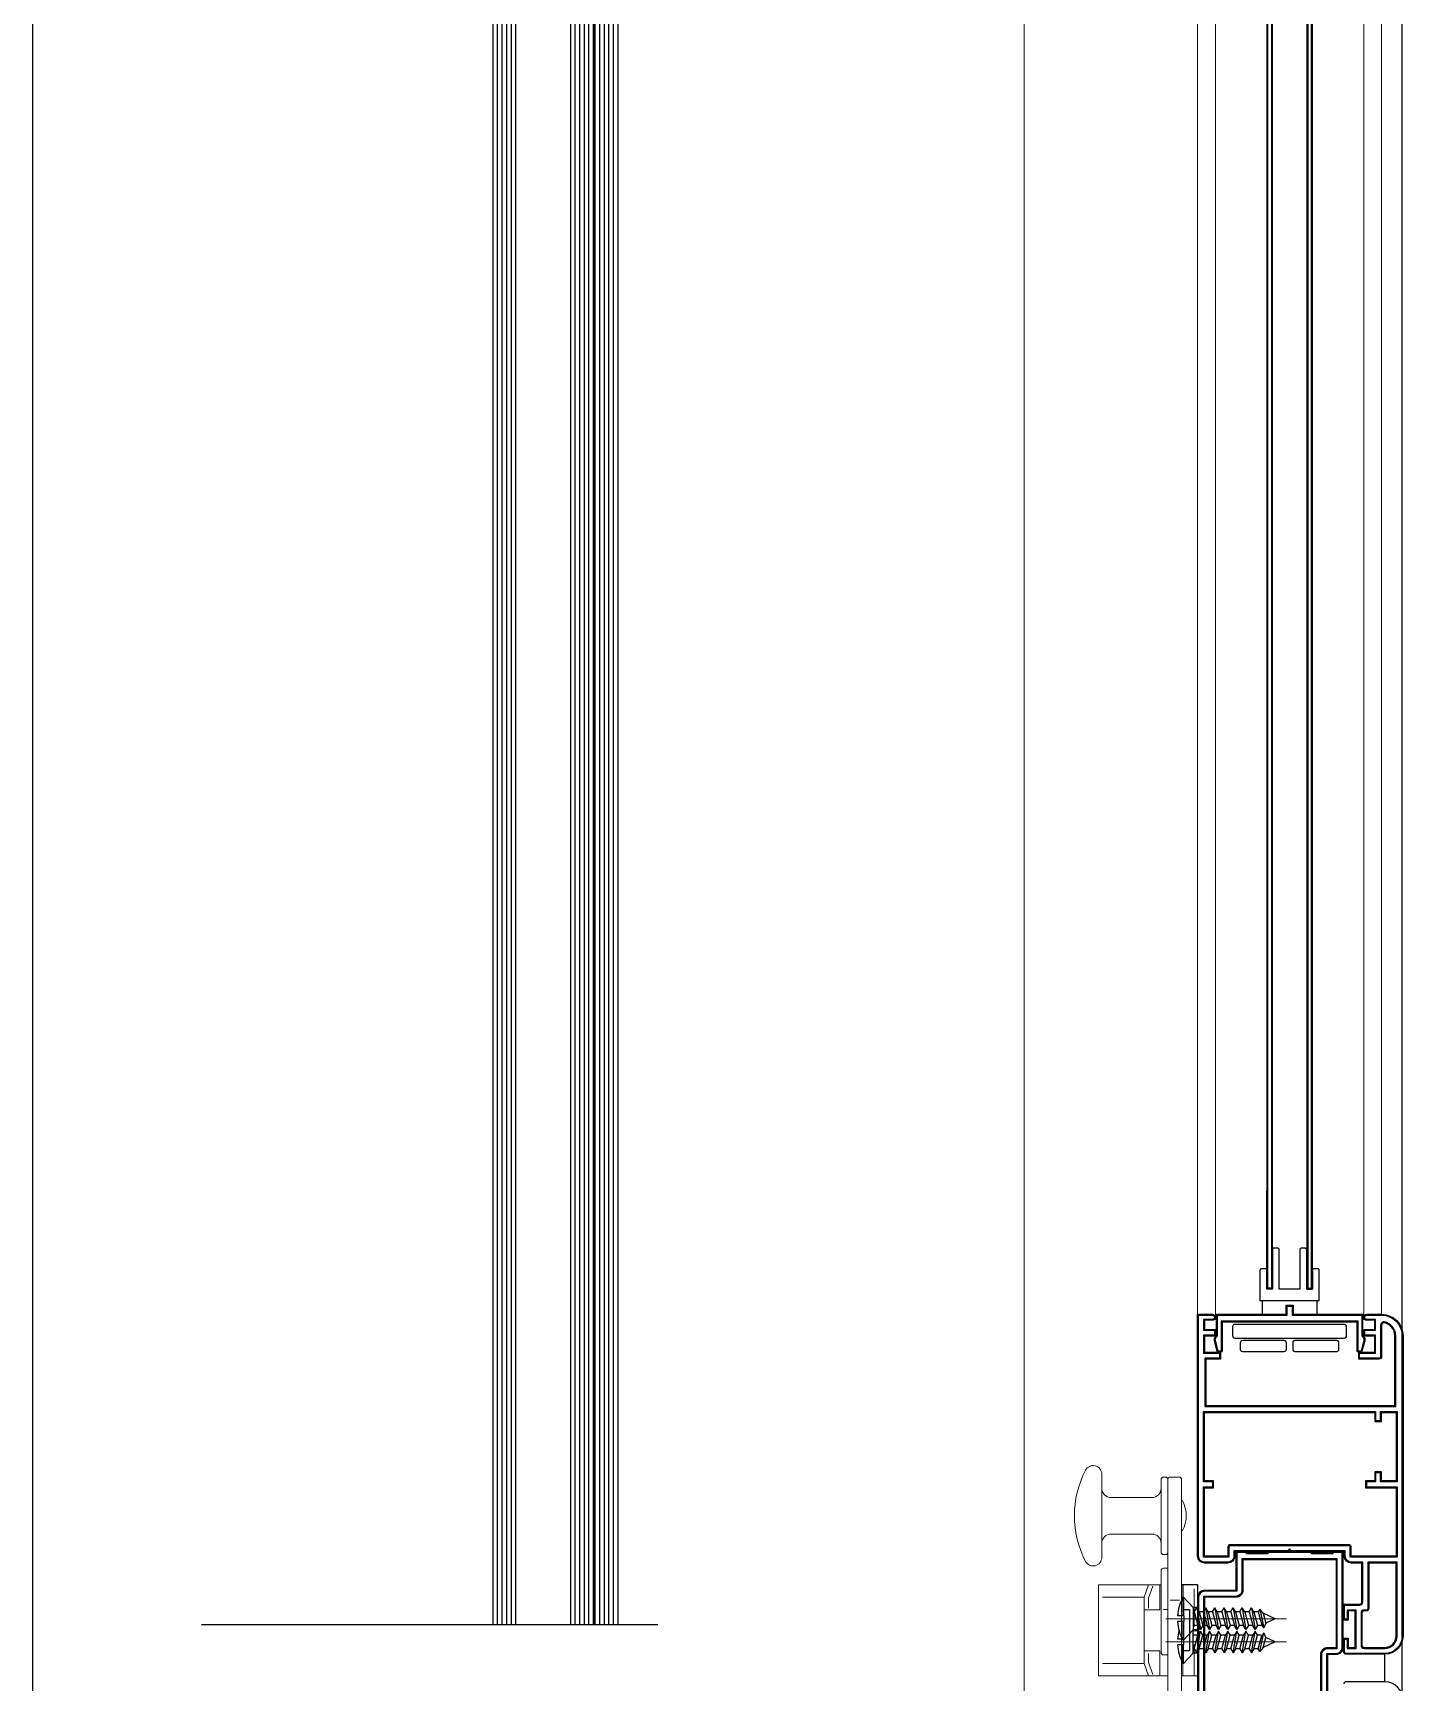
# Model space of a CAD drawing. Header units: millimetres. Extents: x 1251.1 to 1334.1, y 1577.6 to 1641.3.
# Drawn here: x 1298.4456 to 1298.7458, y 1614.1944 to 1614.5557 of the extents above; entities that cross this region are included whole.
import ezdxf

# ---------------------------------------------------------------- set-up
doc = ezdxf.new("R2010")
doc.units = ezdxf.units.MM
doc.linetypes.add('TRATTOPUNTO', pattern=[1, 0.5, -0.25, 0, -0.25])
for name, color, linetype in [('FINESTRA_finissime', 251, 'Continuous'), ('MONTANTI sezioni - windows structure section', 2, 'Continuous'), ('MURATURA', 140, 'Continuous')]:
    doc.layers.add(name, color=color, linetype=linetype)
doc.layers.add('PROIEZIONI finissime - fine lines', color=251, linetype='Continuous', lineweight=9)
doc.layers.add('VETRATE sezioni - windows sections', color=7, linetype='Continuous', true_color=0x4d79ff)

msp = doc.modelspace()

# ---------------------------------------------------------------- linework, layer by layer
at = {"layer": 'FINESTRA_finissime', "color": 145, "linetype": 'TRATTOPUNTO', "ltscale": 0.02}
msp.add_line((1298.48248635924, 1614.206979892952), (1298.629483794492, 1614.206979892952), dxfattribs=at)
at = {"layer": 'MONTANTI sezioni - windows structure section'}
for p, q in [((1298.717135570899, 1614.730281313198), (1298.717135570899, 1614.280447253942)), ((1298.715935570899, 1614.726081313198), (1298.715935570899, 1614.301947253942)), ((1298.716135570899, 1614.280647253942), (1298.716135570899, 1614.715781313198)), ((1298.716935570899, 1614.715781313198), (1298.716935570899, 1614.280647253942)), ((1298.724735570899, 1614.715781313198), (1298.724735570899, 1614.280447253942)), ((1298.724935570899, 1614.715781313198), (1298.724935570899, 1614.280647253942)), ((1298.725735570899, 1614.280647253942), (1298.725735570899, 1614.715781313198)), ((1298.725935570899, 1614.280447253942), (1298.725935570899, 1614.715781313198)), ((1298.715935570899, 1614.280447253942), (1298.715935570899, 1614.301947253942)), ((1298.717135570899, 1614.280447253942), (1298.715935570899, 1614.280447253942)), ((1298.716935570899, 1614.280647253942), (1298.716135570899, 1614.280647253942)), ((1298.724735570899, 1614.280447253942), (1298.725935570899, 1614.280447253942)), ((1298.724935570899, 1614.280647253942), (1298.725735570899, 1614.280647253942)), ((1298.714935570899, 1614.277947253942), (1298.714935570899, 1614.274947253941)), ((1298.726935570899, 1614.277947253942), (1298.726935570899, 1614.274947253941)), ((1298.700785570899, 1614.215697253942), (1298.697285570899, 1614.215697253942)), ((1298.697535570899, 1614.215697253942), (1298.697535570899, 1614.210197253941)), ((1298.700785570899, 1614.215697253942), (1298.700785570899, 1614.195697253942)), ((1298.697714167253, 1614.212939348788), (1298.697528847101, 1614.212939348788)), ((1298.697528847101, 1614.212939348788), (1298.697528847101, 1614.208847253941)), ((1298.699035570899, 1614.210197253941), (1298.697535570899, 1614.210197253941)), ((1298.699785570899, 1614.210697774974), (1298.697714167253, 1614.212939348788)), ((1298.697714167253, 1614.212939348788), (1298.697714167253, 1614.208847253941)), ((1298.699035570899, 1614.210197253941), (1298.699035570899, 1614.201197253941)), ((1298.700785570899, 1614.210697774974), (1298.699785570899, 1614.210697774974)), ((1298.699785570899, 1614.210697774974), (1298.699785570899, 1614.205796732909)), ((1298.700056454212, 1614.209747253941), (1298.700576069454, 1614.210647253941)), ((1298.701091730392, 1614.209747253941), (1298.700576069454, 1614.210647253941)), ((1298.700576069454, 1614.210647253941), (1298.701375962727, 1614.205847253942)), ((1298.702056454212, 1614.209747253941), (1298.702576069454, 1614.210647253941)), ((1298.703091730392, 1614.209747253941), (1298.702576069454, 1614.210647253941)), ((1298.702576069454, 1614.210647253941), (1298.703375962727, 1614.205847253942)), ((1298.704056454212, 1614.209747253941), (1298.704576069454, 1614.210647253941)), ((1298.705091730392, 1614.209747253941), (1298.704576069454, 1614.210647253941)), ((1298.704576069454, 1614.210647253941), (1298.705375962727, 1614.205847253942)), ((1298.706056454212, 1614.209747253941), (1298.706576069454, 1614.210647253941)), ((1298.707091730392, 1614.209747253941), (1298.706576069454, 1614.210647253941)), ((1298.706576069454, 1614.210647253941), (1298.707375962727, 1614.205847253942)), ((1298.708056454212, 1614.209747253941), (1298.708576069454, 1614.210647253941)), ((1298.709091730392, 1614.209747253941), (1298.708576069454, 1614.210647253941)), ((1298.708576069454, 1614.210647253941), (1298.709375962727, 1614.205847253942)), ((1298.710056454212, 1614.209747253941), (1298.710576069454, 1614.210647253941)), ((1298.711091730392, 1614.209747253941), (1298.710576069454, 1614.210647253941)), ((1298.710576069454, 1614.210647253941), (1298.711375962727, 1614.205847253942)), ((1298.712056454212, 1614.209747253941), (1298.712576069454, 1614.210647253941)), ((1298.713091730392, 1614.209747253941), (1298.712576069454, 1614.210647253941)), ((1298.712576069454, 1614.210647253941), (1298.713375962727, 1614.205847253942)), ((1298.714414228501, 1614.210323177328), (1298.714056454211, 1614.209747253941)), ((1298.715166396871, 1614.209468594849), (1298.714414228501, 1614.210323177328)), ((1298.71442373418, 1614.210308471346), (1298.715313560005, 1614.206239934904)), ((1298.697785570899, 1614.208847253941), (1298.69640323325, 1614.208847253941)), ((1298.697785570899, 1614.207647253942), (1298.69640323325, 1614.207647253942)), ((1298.697528847101, 1614.207647253942), (1298.697528847101, 1614.203555159095)), ((1298.697714167253, 1614.207647253942), (1298.697714167253, 1614.203555159095)), ((1298.697785570899, 1614.208847253941), (1298.697785570899, 1614.207647253942)), ((1298.700056454212, 1614.209747253941), (1298.699785570899, 1614.209747253941)), ((1298.700860301789, 1614.206747253942), (1298.699785570899, 1614.206747253942)), ((1298.700056454212, 1614.209747253941), (1298.700860301789, 1614.206747253942)), ((1298.701375962727, 1614.205847253942), (1298.700860301789, 1614.206747253942)), ((1298.702056454212, 1614.209747253941), (1298.701091730392, 1614.209747253941)), ((1298.701091730392, 1614.209747253941), (1298.701895577969, 1614.206747253942)), ((1298.701895577969, 1614.206747253942), (1298.701375962727, 1614.205847253942)), ((1298.702860301789, 1614.206747253942), (1298.701895577969, 1614.206747253942)), ((1298.702056454212, 1614.209747253941), (1298.702860301789, 1614.206747253942)), ((1298.703375962727, 1614.205847253942), (1298.702860301789, 1614.206747253942)), ((1298.704056454212, 1614.209747253941), (1298.703091730392, 1614.209747253941)), ((1298.703091730392, 1614.209747253941), (1298.703895577969, 1614.206747253942)), ((1298.703895577969, 1614.206747253942), (1298.703375962727, 1614.205847253942)), ((1298.704860301789, 1614.206747253942), (1298.703895577969, 1614.206747253942)), ((1298.704056454212, 1614.209747253941), (1298.704860301789, 1614.206747253942)), ((1298.705375962727, 1614.205847253942), (1298.704860301789, 1614.206747253942)), ((1298.706056454212, 1614.209747253941), (1298.705091730392, 1614.209747253941)), ((1298.705091730392, 1614.209747253941), (1298.705895577969, 1614.206747253942)), ((1298.705895577969, 1614.206747253942), (1298.705375962727, 1614.205847253942)), ((1298.706860301789, 1614.206747253942), (1298.705895577969, 1614.206747253942)), ((1298.706056454212, 1614.209747253941), (1298.706860301789, 1614.206747253942)), ((1298.707375962727, 1614.205847253942), (1298.706860301789, 1614.206747253942)), ((1298.708056454212, 1614.209747253941), (1298.707091730392, 1614.209747253941)), ((1298.707091730392, 1614.209747253941), (1298.707895577969, 1614.206747253942)), ((1298.707895577969, 1614.206747253942), (1298.707375962727, 1614.205847253942)), ((1298.708860301789, 1614.206747253942), (1298.707895577969, 1614.206747253942)), ((1298.708056454212, 1614.209747253941), (1298.708860301789, 1614.206747253942)), ((1298.709375962727, 1614.205847253942), (1298.708860301789, 1614.206747253942)), ((1298.710056454212, 1614.209747253941), (1298.709091730392, 1614.209747253941)), ((1298.709091730392, 1614.209747253941), (1298.709895577969, 1614.206747253942)), ((1298.709895577969, 1614.206747253942), (1298.709375962727, 1614.205847253942)), ((1298.710860301789, 1614.206747253942), (1298.709895577969, 1614.206747253942)), ((1298.710056454212, 1614.209747253941), (1298.710860301789, 1614.206747253942)), ((1298.711375962727, 1614.205847253942), (1298.710860301789, 1614.206747253942)), ((1298.712056454212, 1614.209747253941), (1298.711091730392, 1614.209747253941)), ((1298.711091730392, 1614.209747253941), (1298.711895577969, 1614.206747253942)), ((1298.711895577969, 1614.206747253942), (1298.711375962727, 1614.205847253942)), ((1298.712860301789, 1614.206747253942), (1298.711895577969, 1614.206747253942)), ((1298.712056454212, 1614.209747253941), (1298.712860301789, 1614.206747253942)), ((1298.713375962727, 1614.205847253942), (1298.712860301789, 1614.206747253942)), ((1298.714056454211, 1614.209747253941), (1298.713091730392, 1614.209747253941)), ((1298.713091730392, 1614.209747253941), (1298.713895577969, 1614.206747253942)), ((1298.713895577969, 1614.206747253942), (1298.713375962727, 1614.205847253942)), ((1298.714568810518, 1614.206747253942), (1298.713895577969, 1614.206747253942)), ((1298.714056454211, 1614.209747253941), (1298.714827926132, 1614.206868081537)), ((1298.714827926132, 1614.206868081537), (1298.714568810518, 1614.206747253942)), ((1298.715317161385, 1614.206218412688), (1298.714827926132, 1614.206868081537)), ((1298.717785570899, 1614.208247253942), (1298.715166396871, 1614.209468594849)), ((1298.715166396871, 1614.209468594849), (1298.715748215178, 1614.207297219367)), ((1298.715748215178, 1614.207297219367), (1298.715313560005, 1614.206239934904)), ((1298.717785570899, 1614.208247253942), (1298.715748215178, 1614.207297219367)), ((1298.697431883118, 1614.203747253942), (1298.69640323325, 1614.203747253942)), ((1298.697714167253, 1614.203555159095), (1298.697528847101, 1614.203555159095)), ((1298.699785570899, 1614.205796732909), (1298.697714167253, 1614.203555159095)), ((1298.697785570899, 1614.202547253941), (1298.697785570899, 1614.2036324287)), ((1298.700785570899, 1614.205796732909), (1298.699785570899, 1614.205796732909)), ((1298.700785570899, 1614.205597774974), (1298.699785570899, 1614.205597774974)), ((1298.699785570899, 1614.200696732909), (1298.699785570899, 1614.205597774974)), ((1298.700860301789, 1614.204647253942), (1298.699785570899, 1614.204647253942)), ((1298.700056454212, 1614.201647253941), (1298.700860301789, 1614.204647253942)), ((1298.700576069454, 1614.200747253941), (1298.701375962727, 1614.205547253942)), ((1298.701375962727, 1614.205547253942), (1298.700860301789, 1614.204647253942)), ((1298.701091730392, 1614.201647253941), (1298.701895577969, 1614.204647253942)), ((1298.701895577969, 1614.204647253942), (1298.701375962727, 1614.205547253942)), ((1298.702860301789, 1614.204647253942), (1298.701895577969, 1614.204647253942)), ((1298.702056454212, 1614.201647253941), (1298.702860301789, 1614.204647253942)), ((1298.702576069454, 1614.200747253941), (1298.703375962727, 1614.205547253942)), ((1298.703375962727, 1614.205547253942), (1298.702860301789, 1614.204647253942)), ((1298.703091730392, 1614.201647253941), (1298.703895577969, 1614.204647253942)), ((1298.703895577969, 1614.204647253942), (1298.703375962727, 1614.205547253942)), ((1298.704860301789, 1614.204647253942), (1298.703895577969, 1614.204647253942)), ((1298.704056454212, 1614.201647253941), (1298.704860301789, 1614.204647253942)), ((1298.704576069454, 1614.200747253941), (1298.705375962727, 1614.205547253942)), ((1298.705375962727, 1614.205547253942), (1298.704860301789, 1614.204647253942)), ((1298.705091730392, 1614.201647253941), (1298.705895577969, 1614.204647253942)), ((1298.705895577969, 1614.204647253942), (1298.705375962727, 1614.205547253942)), ((1298.706860301789, 1614.204647253942), (1298.705895577969, 1614.204647253942)), ((1298.706056454212, 1614.201647253941), (1298.706860301789, 1614.204647253942)), ((1298.706576069454, 1614.200747253941), (1298.707375962727, 1614.205547253942)), ((1298.707375962727, 1614.205547253942), (1298.706860301789, 1614.204647253942)), ((1298.707091730392, 1614.201647253941), (1298.707895577969, 1614.204647253942)), ((1298.707895577969, 1614.204647253942), (1298.707375962727, 1614.205547253942)), ((1298.708860301789, 1614.204647253942), (1298.707895577969, 1614.204647253942)), ((1298.708056454212, 1614.201647253941), (1298.708860301789, 1614.204647253942)), ((1298.708576069454, 1614.200747253941), (1298.709375962727, 1614.205547253942)), ((1298.709375962727, 1614.205547253942), (1298.708860301789, 1614.204647253942)), ((1298.709091730392, 1614.201647253941), (1298.709895577969, 1614.204647253942)), ((1298.709895577969, 1614.204647253942), (1298.709375962727, 1614.205547253942)), ((1298.710860301789, 1614.204647253942), (1298.709895577969, 1614.204647253942)), ((1298.710056454212, 1614.201647253941), (1298.710860301789, 1614.204647253942)), ((1298.710576069454, 1614.200747253941), (1298.711375962727, 1614.205547253942)), ((1298.711375962727, 1614.205547253942), (1298.710860301789, 1614.204647253942)), ((1298.711091730392, 1614.201647253941), (1298.711895577969, 1614.204647253942)), ((1298.711895577969, 1614.204647253942), (1298.711375962727, 1614.205547253942)), ((1298.712860301789, 1614.204647253942), (1298.711895577969, 1614.204647253942)), ((1298.712056454212, 1614.201647253941), (1298.712860301789, 1614.204647253942)), ((1298.712576069454, 1614.200747253941), (1298.713375962727, 1614.205547253942)), ((1298.713375962727, 1614.205547253942), (1298.712860301789, 1614.204647253942)), ((1298.713091730392, 1614.201647253941), (1298.713895577969, 1614.204647253942)), ((1298.713895577969, 1614.204647253942), (1298.713375962727, 1614.205547253942)), ((1298.714568810518, 1614.204647253942), (1298.713895577969, 1614.204647253942)), ((1298.714056454211, 1614.201647253941), (1298.714827926132, 1614.204526426346)), ((1298.71442373418, 1614.201086036537), (1298.715313560005, 1614.205154572979)), ((1298.714827926132, 1614.204526426346), (1298.714568810518, 1614.204647253942)), ((1298.715317161385, 1614.205176095195), (1298.714827926132, 1614.204526426346)), ((1298.715166396871, 1614.201925913034), (1298.715748215178, 1614.204097288517)), ((1298.717785570899, 1614.203147253942), (1298.715166396871, 1614.201925913034)), ((1298.715748215178, 1614.204097288517), (1298.715313560005, 1614.205154572979)), ((1298.717785570899, 1614.203147253942), (1298.715748215178, 1614.204097288517)), ((1298.697785570899, 1614.202547253941), (1298.69640323325, 1614.202547253941)), ((1298.697528847101, 1614.198455159095), (1298.697528847101, 1614.202547253941)), ((1298.699035570899, 1614.201197253941), (1298.697535570899, 1614.201197253941)), ((1298.697714167253, 1614.198455159095), (1298.697714167253, 1614.202547253941)), ((1298.699785570899, 1614.200696732909), (1298.697714167253, 1614.198455159095)), ((1298.700056454212, 1614.201647253941), (1298.699785570899, 1614.201647253941)), ((1298.700785570899, 1614.200696732909), (1298.699785570899, 1614.200696732909)), ((1298.700056454212, 1614.201647253941), (1298.700576069454, 1614.200747253941)), ((1298.701091730392, 1614.201647253941), (1298.700576069454, 1614.200747253941)), ((1298.702056454212, 1614.201647253941), (1298.701091730392, 1614.201647253941)), ((1298.702056454212, 1614.201647253941), (1298.702576069454, 1614.200747253941)), ((1298.703091730392, 1614.201647253941), (1298.702576069454, 1614.200747253941)), ((1298.704056454212, 1614.201647253941), (1298.703091730392, 1614.201647253941)), ((1298.704056454212, 1614.201647253941), (1298.704576069454, 1614.200747253941)), ((1298.705091730392, 1614.201647253941), (1298.704576069454, 1614.200747253941)), ((1298.706056454212, 1614.201647253941), (1298.705091730392, 1614.201647253941)), ((1298.706056454212, 1614.201647253941), (1298.706576069454, 1614.200747253941)), ((1298.707091730392, 1614.201647253941), (1298.706576069454, 1614.200747253941)), ((1298.708056454212, 1614.201647253941), (1298.707091730392, 1614.201647253941)), ((1298.708056454212, 1614.201647253941), (1298.708576069454, 1614.200747253941)), ((1298.709091730392, 1614.201647253941), (1298.708576069454, 1614.200747253941)), ((1298.710056454212, 1614.201647253941), (1298.709091730392, 1614.201647253941)), ((1298.710056454212, 1614.201647253941), (1298.710576069454, 1614.200747253941)), ((1298.711091730392, 1614.201647253941), (1298.710576069454, 1614.200747253941)), ((1298.712056454212, 1614.201647253941), (1298.711091730392, 1614.201647253941)), ((1298.712056454212, 1614.201647253941), (1298.712576069454, 1614.200747253941)), ((1298.713091730392, 1614.201647253941), (1298.712576069454, 1614.200747253941)), ((1298.714056454211, 1614.201647253941), (1298.713091730392, 1614.201647253941)), ((1298.714414228501, 1614.201071330555), (1298.714056454211, 1614.201647253941)), ((1298.715166396871, 1614.201925913034), (1298.714414228501, 1614.201071330555)), ((1298.741785570899, 1614.194447253941), (1298.741785570899, 1614.200447253942)), ((1298.697714167253, 1614.198455159095), (1298.697528847101, 1614.198455159095))]:
    msp.add_line(p, q, dxfattribs=at)
for points in [[(1298.724685570899, 1614.289147253942, 0.4142135623730951), (1298.724385570899, 1614.289447253941), (1298.723485570899, 1614.289447253941, 0.4142135623730979), (1298.723185570899, 1614.289147253942), (1298.723185570899, 1614.280447253941), (1298.718685570899, 1614.280447253941), (1298.718685570899, 1614.289147253942, 0.4142135623730917), (1298.718385570899, 1614.289447253941), (1298.717485570899, 1614.289447253941, 0.4142135623730979), (1298.717185570899, 1614.289147253942), (1298.717185570899, 1614.280447253941), (1298.715935570899, 1614.280447253941), (1298.715935570899, 1614.284647253941, 0.4142135623730974), (1298.715635570899, 1614.284947253942), (1298.714735570899, 1614.284947253942, 0.4142135623730921), (1298.714435570899, 1614.284647253941), (1298.714435570899, 1614.277947253942), (1298.727435570899, 1614.277947253942), (1298.727435570899, 1614.284647253941, 0.4142135623730951), (1298.727135570899, 1614.284947253942), (1298.726235570899, 1614.284947253942, 0.4142135623730951), (1298.725935570899, 1614.284647253941), (1298.725935570899, 1614.280447253941), (1298.724685570899, 1614.280447253941)], [(1298.736494592551, 1614.266647253942), (1298.736035570899, 1614.266647253942, -0.4142135623730843), (1298.735735570899, 1614.266947253941), (1298.735735570899, 1614.273247253941), (1298.706135570899, 1614.273247253941), (1298.706135570899, 1614.266947253941, -0.4142135623730843), (1298.705835570899, 1614.266647253942), (1298.705376549246, 1614.266647253942, -0.3394542588633662), (1298.705086771499, 1614.266869608228), (1298.704479901528, 1614.26913447779, -0.2679491924311567), (1298.704738720573, 1614.270100403616), (1298.704935570899, 1614.270297253941), (1298.704935570899, 1614.274947253941), (1298.720185570899, 1614.274947253941), (1298.720185570899, 1614.276947253941), (1298.721685570899, 1614.276947253941), (1298.721685570899, 1614.274947253941), (1298.736935570899, 1614.274947253941), (1298.736935570899, 1614.270297253941), (1298.737132421224, 1614.270100403616, -0.2679491924311567), (1298.737391240269, 1614.26913447779), (1298.736784370299, 1614.266869608228, -0.3394542588633662)], [(1298.736494592551, 1614.266847253941), (1298.736035570899, 1614.266847253941, -0.4142135623731616), (1298.735935570899, 1614.266947253941), (1298.735935570899, 1614.273447253941), (1298.705935570899, 1614.273447253941), (1298.705935570899, 1614.266947253941, -0.4142135623731618), (1298.705835570899, 1614.266847253941), (1298.705376549246, 1614.266847253941, -0.3394542588634982), (1298.705279956664, 1614.266921372037), (1298.704673086694, 1614.269186241599, -0.2679491924311567), (1298.70488014193, 1614.26995898226), (1298.705135570899, 1614.270214411229), (1298.705135570899, 1614.274747253942), (1298.720385570899, 1614.274747253942), (1298.720385570899, 1614.276747253941), (1298.721485570899, 1614.276747253941), (1298.721485570899, 1614.274747253942), (1298.736735570899, 1614.274747253942), (1298.736735570899, 1614.270214411229), (1298.736990999868, 1614.26995898226, -0.2679491924311512), (1298.737198055104, 1614.269186241599), (1298.736591185134, 1614.266921372037, -0.339454258863412)], [(1298.733285570899, 1614.200447253941, -0.4142135623730951), (1298.732785570899, 1614.200947253941), (1298.732785570899, 1614.203947253942), (1298.733785570899, 1614.203947253942), (1298.733785570899, 1614.201947253941), (1298.735285570899, 1614.201947253941), (1298.735285570899, 1614.209947253941), (1298.733785570899, 1614.209947253941), (1298.733785570899, 1614.207947253941), (1298.732785570899, 1614.207947253941), (1298.732785570899, 1614.211447253942), (1298.736285570899, 1614.211447253942, 0.4142135623730951), (1298.736785570899, 1614.211947253941), (1298.736785570899, 1614.220447253942), (1298.734435570899, 1614.220447253942, -0.4142135623730951), (1298.732935570899, 1614.221947253941), (1298.732935570899, 1614.222947253941), (1298.721235570899, 1614.222947253941), (1298.720935570899, 1614.223247253942), (1298.720635570899, 1614.222947253941), (1298.708935570899, 1614.222947253941), (1298.708935570899, 1614.221947253941, -0.4142135623730951), (1298.707435570899, 1614.220447253942), (1298.702285570899, 1614.220447253942, -0.4142135623730951), (1298.700785570899, 1614.221947253941), (1298.700785570899, 1614.274947253941), (1298.704035570899, 1614.274947253941, -1), (1298.704035570899, 1614.273647253941), (1298.702285570899, 1614.273647253941), (1298.702285570899, 1614.271647253941), (1298.704685570899, 1614.271647253941), (1298.704685570899, 1614.270147253941), (1298.702285570899, 1614.270147253941), (1298.702285570899, 1614.266647253942), (1298.705785570899, 1614.266647253942), (1298.705785570899, 1614.265147253941), (1298.702585570899, 1614.265147253941), (1298.702585570899, 1614.254947253941), (1298.743985570899, 1614.254947253941), (1298.743985570899, 1614.270247253941, 0.3539972922353375), (1298.741689737566, 1614.273083621802, 0.4771078284050197), (1298.741085570899, 1614.27259459286), (1298.741085570899, 1614.265647253941, -0.4142135623730951), (1298.740585570899, 1614.265147253941), (1298.736085570899, 1614.265147253941), (1298.736085570899, 1614.266647253942), (1298.739585570899, 1614.266647253942), (1298.739585570899, 1614.270147253941), (1298.737185570899, 1614.270147253941), (1298.737185570899, 1614.271647253941), (1298.739585570899, 1614.271647253941), (1298.739585570899, 1614.273647253941), (1298.737835570899, 1614.273647253941, -1), (1298.737835570899, 1614.274947253941), (1298.741085570899, 1614.274947253941, -0.4142135623730951), (1298.745785570899, 1614.270247253941), (1298.745785570899, 1614.204447253941, -0.414213562373093), (1298.741785570899, 1614.200447253941)], [(1298.733285570899, 1614.200647253942, -0.4142135623731173), (1298.732985570899, 1614.200947253941), (1298.732985570899, 1614.203747253941), (1298.733585570899, 1614.203747253941), (1298.733585570899, 1614.201747253942), (1298.735485570899, 1614.201747253942), (1298.735485570899, 1614.210147253941), (1298.733585570899, 1614.210147253941), (1298.733585570899, 1614.208147253941), (1298.732985570899, 1614.208147253941), (1298.732985570899, 1614.211247253941), (1298.736285570899, 1614.211247253941, 0.4142135623730856), (1298.736985570899, 1614.211947253941), (1298.736985570899, 1614.220647253941), (1298.734435570899, 1614.220647253941, -0.4142135623731002), (1298.733135570899, 1614.221947253941), (1298.733135570899, 1614.223147253942), (1298.721318413611, 1614.223147253942), (1298.720935570899, 1614.223530096654), (1298.720552728186, 1614.223147253942), (1298.708735570899, 1614.223147253942), (1298.708735570899, 1614.221947253941, -0.4142135623731002), (1298.707435570899, 1614.220647253941), (1298.702285570899, 1614.220647253941, -0.4142135623731002), (1298.700985570899, 1614.221947253941), (1298.700985570899, 1614.274747253942), (1298.704035570899, 1614.274747253942, -1), (1298.704035570899, 1614.273847253942), (1298.702085570899, 1614.273847253942), (1298.702085570899, 1614.271447253942), (1298.704485570899, 1614.271447253942), (1298.704485570899, 1614.270347253942), (1298.702085570899, 1614.270347253942), (1298.702085570899, 1614.266447253942), (1298.705585570899, 1614.266447253942), (1298.705585570899, 1614.265347253941), (1298.702385570899, 1614.265347253941), (1298.702385570899, 1614.254747253942), (1298.744185570899, 1614.254747253942), (1298.744185570899, 1614.270247253941, 0.3539972922353337), (1298.741731404232, 1614.273279233378, 0.4771078284050183), (1298.740885570899, 1614.27259459286), (1298.740885570899, 1614.265647253941, -0.4142135623731173), (1298.740585570899, 1614.265347253941), (1298.736285570899, 1614.265347253941), (1298.736285570899, 1614.266447253942), (1298.739785570899, 1614.266447253942), (1298.739785570899, 1614.270347253942), (1298.737385570899, 1614.270347253942), (1298.737385570899, 1614.271447253942), (1298.739785570899, 1614.271447253942), (1298.739785570899, 1614.273847253942), (1298.737835570899, 1614.273847253942, -1), (1298.737835570899, 1614.274747253942), (1298.741085570899, 1614.274747253942, -0.4142135623730966), (1298.745585570899, 1614.270247253941), (1298.745585570899, 1614.204447253941, -0.4142135623730968), (1298.741785570899, 1614.200647253942)], [(1298.708935570899, 1614.272747253941, 0.4142135623730965), (1298.708435570899, 1614.272247253941), (1298.708435570899, 1614.270247253941, 0.4142135623730951), (1298.708935570899, 1614.269747253941), (1298.732935570899, 1614.269747253941, 0.4142135623730948), (1298.733435570899, 1614.270247253941), (1298.733435570899, 1614.272247253941, 0.4142135623730954), (1298.732935570899, 1614.272747253941)], [(1298.710685570899, 1614.266747253942, -0.4142135623730951), (1298.710185570899, 1614.267247253941), (1298.710185570899, 1614.268747253941, -0.4142135623730951), (1298.710685570899, 1614.269247253941), (1298.719685570899, 1614.269247253941, -0.4142135623730945), (1298.720185570899, 1614.268747253941), (1298.720185570899, 1614.267247253941, -0.4142135623730951), (1298.719685570899, 1614.266747253942)], [(1298.722185570899, 1614.266747253942, -0.4142135623730958), (1298.721685570899, 1614.267247253941), (1298.721685570899, 1614.268747253941, -0.4142135623730943), (1298.722185570899, 1614.269247253941), (1298.731185570899, 1614.269247253941, -0.4142135623730958), (1298.731685570899, 1614.268747253941), (1298.731685570899, 1614.267247253941, -0.4142135623730943), (1298.731185570899, 1614.266747253942)], [(1298.744485570899, 1614.237147253942), (1298.744485570899, 1614.221747253942), (1298.734235570899, 1614.221747253942), (1298.734235570899, 1614.223947253941, 0.4142135623731173), (1298.733935570899, 1614.224247253941), (1298.707935570899, 1614.224247253941, 0.4142135623731173), (1298.707635570899, 1614.223947253941), (1298.707635570899, 1614.221747253942), (1298.702085570899, 1614.221747253942), (1298.702085570899, 1614.237147253942), (1298.704085570899, 1614.237147253942), (1298.704085570899, 1614.238247253941), (1298.702085570899, 1614.238247253941), (1298.702085570899, 1614.253647253942), (1298.739785570899, 1614.253647253942), (1298.739785570899, 1614.251647253941), (1298.740885570899, 1614.251647253941), (1298.740885570899, 1614.253647253942), (1298.744485570899, 1614.253647253942), (1298.744485570899, 1614.238247253941), (1298.740885570899, 1614.238247253941), (1298.740885570899, 1614.240247253941), (1298.739785570899, 1614.240247253941), (1298.739785570899, 1614.238247253941), (1298.737785570899, 1614.238247253941), (1298.737785570899, 1614.237147253942)], [(1298.744285570899, 1614.236947253941), (1298.744285570899, 1614.221947253941), (1298.734435570899, 1614.221947253941), (1298.734435570899, 1614.223947253941, 0.4142135623730956), (1298.733935570899, 1614.224447253941), (1298.707935570899, 1614.224447253941, 0.4142135623730951), (1298.707435570899, 1614.223947253941), (1298.707435570899, 1614.221947253941), (1298.702285570899, 1614.221947253941), (1298.702285570899, 1614.236947253941), (1298.704285570899, 1614.236947253941), (1298.704285570899, 1614.238447253941), (1298.702285570899, 1614.238447253941), (1298.702285570899, 1614.253447253941), (1298.739585570899, 1614.253447253941), (1298.739585570899, 1614.251447253942), (1298.741085570899, 1614.251447253942), (1298.741085570899, 1614.253447253941), (1298.744285570899, 1614.253447253941), (1298.744285570899, 1614.238447253941), (1298.741085570899, 1614.238447253941), (1298.741085570899, 1614.240447253942), (1298.739585570899, 1614.240447253942), (1298.739585570899, 1614.238447253941), (1298.737585570899, 1614.238447253941), (1298.737585570899, 1614.236947253941)], [(1298.707635570899, 1614.181747253942), (1298.707635570899, 1614.182947253941, -0.4142135623731002), (1298.708935570899, 1614.184247253942), (1298.727985570899, 1614.184247253942), (1298.727985570899, 1614.200447253941, -0.4142135623731002), (1298.729285570899, 1614.201747253942), (1298.731385570899, 1614.201747253942), (1298.731385570899, 1614.221347253941), (1298.710485570899, 1614.221347253941), (1298.710485570899, 1614.214447253941, -0.4142135623731002), (1298.709185570899, 1614.213147253942), (1298.702085570899, 1614.213147253942), (1298.702085570899, 1614.181747253942)], [(1298.707435570899, 1614.181947253941), (1298.707435570899, 1614.182947253941, -0.4142135623730951), (1298.708935570899, 1614.184447253941), (1298.727785570899, 1614.184447253941), (1298.727785570899, 1614.200447253941, -0.4142135623730951), (1298.729285570899, 1614.201947253941), (1298.731185570899, 1614.201947253941), (1298.731185570899, 1614.221147253941), (1298.710685570899, 1614.221147253941), (1298.710685570899, 1614.214447253941, -0.4142135623730951), (1298.709185570899, 1614.212947253942), (1298.702285570899, 1614.212947253942), (1298.702285570899, 1614.181947253941)], [(1298.741785570899, 1614.201747253942, 0.4142135623731018), (1298.744485570899, 1614.204447253941), (1298.744485570899, 1614.220647253941), (1298.738085570899, 1614.220647253941), (1298.738085570899, 1614.210447253942, -0.4142135623731173), (1298.737785570899, 1614.210147253941), (1298.737285570899, 1614.210147253941, 0.4142135623730856), (1298.736585570899, 1614.209447253941), (1298.736585570899, 1614.202447253942, 0.4142135623730856), (1298.737285570899, 1614.201747253942)], [(1298.741785570899, 1614.201947253941, 0.4142135623731018), (1298.744285570899, 1614.204447253941), (1298.744285570899, 1614.220447253942), (1298.738285570899, 1614.220447253942), (1298.738285570899, 1614.210447253942, -0.4142135623730943), (1298.737785570899, 1614.209947253941), (1298.737285570899, 1614.209947253941, 0.4142135623730951), (1298.736785570899, 1614.209447253941), (1298.736785570899, 1614.202447253942, 0.4142135623730951), (1298.737285570899, 1614.201947253941)]]:
    msp.add_lwpolyline(points, format="xyb", close=True, dxfattribs=at)
for points in [[(1298.729285570899, 1614.184447253941), (1298.729285570899, 1614.200447253941), (1298.731185570899, 1614.200447253941, 0.4142135623731146), (1298.732685570899, 1614.201947253941), (1298.732685570899, 1614.222947253941), (1298.730185570899, 1614.222947253941), (1298.730185570899, 1614.222647253942), (1298.725935570899, 1614.222647253942), (1298.725935570899, 1614.222947253941), (1298.715935570899, 1614.222947253941), (1298.715935570899, 1614.222647253942), (1298.711685570899, 1614.222647253942), (1298.711685570899, 1614.222947253941), (1298.709185570899, 1614.222947253941), (1298.709185570899, 1614.214447253941), (1298.702285570899, 1614.214447253941, 0.4142135623730951), (1298.700785570899, 1614.212947253942), (1298.700785570899, 1614.181947253941, 0.4142135623730951)], [(1298.729085570899, 1614.184447253941), (1298.729085570899, 1614.200647253942), (1298.731185570899, 1614.200647253942, 0.4142135623731258), (1298.732485570899, 1614.201947253941), (1298.732485570899, 1614.222747253942), (1298.730385570899, 1614.222747253942), (1298.730385570899, 1614.222447253942), (1298.725735570899, 1614.222447253942), (1298.725735570899, 1614.222747253942), (1298.716135570899, 1614.222747253942), (1298.716135570899, 1614.222447253942), (1298.711485570899, 1614.222447253942), (1298.711485570899, 1614.222747253942), (1298.709385570899, 1614.222747253942), (1298.709385570899, 1614.214247253941), (1298.702285570899, 1614.214247253941, 0.4142135623731002), (1298.700985570899, 1614.212947253942), (1298.700985570899, 1614.181947253941, 0.4142135623731001)], [(1298.745785570899, 1614.190447253942, 0.414213562373093), (1298.741785570899, 1614.194447253941), (1298.733285570899, 1614.194447253941, 0.4142135623730951), (1298.732785570899, 1614.193947253942)]]:
    msp.add_lwpolyline(points, format="xyb", dxfattribs=at)
for centre, start, end in [((1298.706585570899, 1614.208247253942), 152.6122924694961, 176.6277133165822), ((1298.706585570899, 1614.208247253942), 183.3722866834178, 207.3877075305039), ((1298.706585570899, 1614.203147253942), 165.5224878138114, 176.6277133165822), ((1298.706585570899, 1614.203147253942), 183.3722866834178, 207.3877075305039)]:
    msp.add_arc(centre, 0.0102, start, end, dxfattribs=at)
at = {"layer": 'MURATURA'}
for p, q in [((1298.445591506608, 1610.451261697454), (1298.445591506608, 1620.451261697454)), ((1298.745591506609, 1610.451261697454), (1298.745591506609, 1615.968929956739))]:
    msp.add_line(p, q, dxfattribs=at)
at = {"layer": 'PROIEZIONI finissime - fine lines'}
for p, q in [((1298.662785570899, 1613.597281313198), (1298.662785570899, 1614.797281313198)), ((1298.700785570899, 1614.274947253941), (1298.700785570899, 1614.715781313198)), ((1298.704685570899, 1614.274297253942), (1298.704685570899, 1614.715781313198)), ((1298.737185570899, 1614.274297253942), (1298.737185570899, 1614.715781313198)), ((1298.741085570899, 1614.274947253941), (1298.741085570899, 1614.715781313198)), ((1298.679785570899, 1614.221685788959), (1298.679785570899, 1614.23990976099)), ((1298.693785570899, 1614.239297774974), (1298.693285570899, 1614.239297774974)), ((1298.696785570899, 1614.239297774974), (1298.694785570899, 1614.239297774974)), ((1298.692785570899, 1614.222797774974), (1298.692785570899, 1614.238797774974)), ((1298.694285570899, 1614.170047774974), (1298.694285570899, 1614.238797774974)), ((1298.697285570899, 1614.170047774974), (1298.697285570899, 1614.238797774974)), ((1298.690785570899, 1614.234797774974), (1298.681785570899, 1614.234797774974)), ((1298.697285570899, 1614.234047774974), (1298.697485570899, 1614.234047774974)), ((1298.690785570899, 1614.226797774974), (1298.681785570899, 1614.226797774974)), ((1298.697285570899, 1614.227547774974), (1298.697485570899, 1614.227547774974)), ((1298.693785570899, 1614.222297774974), (1298.693285570899, 1614.222297774974)), ((1298.692785570899, 1614.200797774974), (1298.692785570899, 1614.218797774974)), ((1298.693285570899, 1614.219297774974), (1298.694285570899, 1614.219297774974)), ((1298.692785570899, 1614.215697253942), (1298.679035570899, 1614.215697253942)), ((1298.679035570899, 1614.215697253942), (1298.679035570899, 1614.195697253942)), ((1298.690035570899, 1614.215697253942), (1298.689035570899, 1614.212947253942)), ((1298.690975364322, 1614.215355510879), (1298.690035570899, 1614.212771078964)), ((1298.692535570899, 1614.215697253942), (1298.692535570899, 1614.210197253941)), ((1298.700035570899, 1614.214825488532), (1298.700035570899, 1614.206479452146)), ((1298.689035570899, 1614.212947253942), (1298.679934545707, 1614.212947253942)), ((1298.689035570899, 1614.212947253942), (1298.689035570899, 1614.198447253941)), ((1298.692535570899, 1614.210197253941), (1298.689035570899, 1614.210197253941)), ((1298.690035570899, 1614.212771078964), (1298.690035570899, 1614.210550098617)), ((1298.693285570899, 1614.210297774974), (1298.694285570899, 1614.210297774974)), ((1298.696785570899, 1614.212297774974), (1298.694785570899, 1614.212297774974)), ((1298.693785570899, 1614.208247253942), (1298.720219644038, 1614.208247253942)), ((1298.693785570899, 1614.203147253942), (1298.720219644038, 1614.203147253942)), ((1298.692535570899, 1614.201197253941), (1298.689035570899, 1614.201197253941)), ((1298.690035570899, 1614.200610450732), (1298.690035570899, 1614.198623428919)), ((1298.692535570899, 1614.201197253941), (1298.692535570899, 1614.195697253942)), ((1298.693285570899, 1614.200297774974), (1298.694285570899, 1614.200297774974)), ((1298.697535570899, 1614.201197253941), (1298.697535570899, 1614.195697253942)), ((1298.700035570899, 1614.202560842364), (1298.700035570899, 1614.195697253942)), ((1298.694285570899, 1614.195697253942), (1298.679035570899, 1614.195697253942)), ((1298.689035570899, 1614.198447253941), (1298.679934545707, 1614.198447253941)), ((1298.690035570899, 1614.195697253942), (1298.689035570899, 1614.198447253941)), ((1298.690975364322, 1614.196038997005), (1298.690035570899, 1614.198623428919)), ((1298.700785570899, 1614.195697253942), (1298.697285570899, 1614.195697253942))]:
    msp.add_line(p, q, dxfattribs=at)
for centre, radius, start, end in [((1298.695452237565, 1614.230797774974), 0.02166666666666658, 152.5678417365621, 207.4321582634378), ((1298.677897556914, 1614.23990976099), 0.001888013984688944, 0, 152.5678417365621), ((1298.693285570899, 1614.238797774974), 0.0004999999999999995, 90, 180), ((1298.693785570899, 1614.238797774974), 0.0004999999999999995, 0, 90), ((1298.694785570899, 1614.238797774974), 0.0004999999999999995, 90, 180), ((1298.696785570899, 1614.238797774974), 0.0004999999999999995, 0, 90), ((1298.681785570899, 1614.236797774974), 0.001999999999999998, 180, 270), ((1298.690785570899, 1614.236797774974), 0.001999999999999998, 270, 0), ((1298.691284008399, 1614.230797774974), 0.007001562500000115, 332.342698055326, 27.65730194467407), ((1298.681785570899, 1614.224797774974), 0.001999999999999998, 90, 180), ((1298.690785570899, 1614.224797774974), 0.001999999999999998, 0, 90), ((1298.677897556914, 1614.221685788959), 0.001888013984688944, 207.4321582634378, 0), ((1298.693285570899, 1614.222797774974), 0.0004999999999999995, 180, 270), ((1298.693785570899, 1614.222797774974), 0.0004999999999999995, 270, 0), ((1298.693285570899, 1614.218797774974), 0.0004999999999999995, 90, 180), ((1298.693285570899, 1614.200797774974), 0.0004999999999999995, 180, 270)]:
    msp.add_arc(centre, radius, start, end, dxfattribs=at)
at = {"layer": 'VETRATE sezioni - windows sections', "linetype": 'Continuous'}
for p, q in [((1298.546407741789, 1614.206979892952), (1298.546407741789, 1614.745537862268)), ((1298.547407741789, 1614.206979892952), (1298.547407741789, 1614.746037862268)), ((1298.548407741789, 1614.206979892952), (1298.548407741789, 1614.746037862268)), ((1298.549407741789, 1614.206979892952), (1298.549407741789, 1614.746037862268)), ((1298.550407741789, 1614.206979892952), (1298.550407741789, 1614.746037862268)), ((1298.551407741789, 1614.206979892952), (1298.551407741789, 1614.745537862268)), ((1298.563407741789, 1614.206975604952), (1298.563407741789, 1614.745537862268)), ((1298.564407741789, 1614.206975604952), (1298.564407741789, 1614.746033574268)), ((1298.565407741789, 1614.206975604952), (1298.565407741789, 1614.746033574268)), ((1298.566407741789, 1614.206975604952), (1298.566407741789, 1614.746033574268)), ((1298.567407741789, 1614.206975604952), (1298.567407741789, 1614.746033574268)), ((1298.568407741789, 1614.206975604952), (1298.568407741789, 1614.746033574268)), ((1298.568787741789, 1614.206975604952), (1298.568787741789, 1614.746033574268)), ((1298.569787741789, 1614.206975604952), (1298.569787741789, 1614.746033574268)), ((1298.570787741789, 1614.206975604952), (1298.570787741789, 1614.746033574268)), ((1298.571787741789, 1614.206975604952), (1298.571787741789, 1614.746033574268)), ((1298.572787741789, 1614.206975604952), (1298.572787741789, 1614.746033574268)), ((1298.573785593789, 1614.206979892952), (1298.573785593789, 1614.745537862268))]:
    msp.add_line(p, q, dxfattribs=at)
at = {"layer": 'VETRATE sezioni - windows sections', "linetype": 'Continuous', "lineweight": 40}
msp.add_line((1298.568597741789, 1614.206975604952), (1298.568597741789, 1614.746033574268), dxfattribs=at)

doc.saveas('drawing.dxf')
